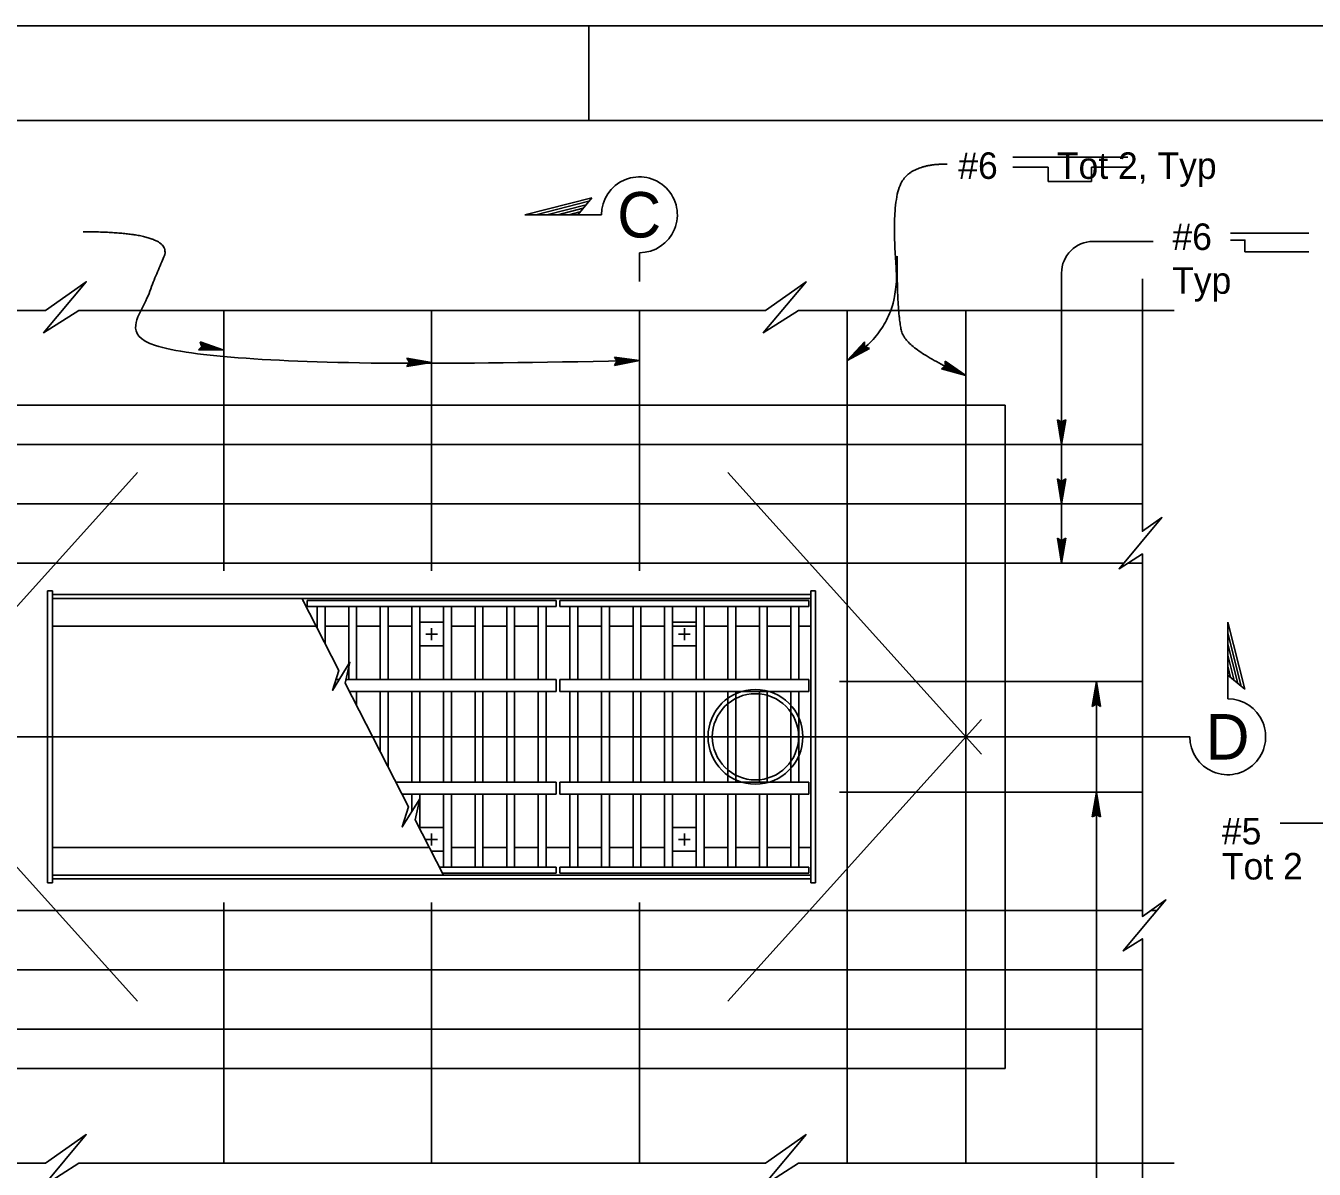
# Model space of a CAD drawing. Extents: x 0 to 2.83, y 0 to 1.83.
# Drawn here: x 0.377 to 0.944, y 1.331 to 1.833 of the extents above; entities that cross this region are included whole.
import ezdxf

# ---------------------------------------------------------------- set-up
doc = ezdxf.new("R2010")
doc.units = 0
for name, color, linetype in [('str_Border-Plot-Shape-A', 7, 'Continuous'), ('str_Border-Title-Block-A', 7, 'Continuous'), ('str_Center-Line-A', 7, 'Continuous'), ('str_Concrete-A', 7, 'Continuous'), ('str_Misc-Steel-A', 7, 'Continuous'), ('str_Reinforcement-A', 7, 'Continuous'), ('str_Text-A', 7, 'Continuous')]:
    doc.layers.add(name, color=color, linetype=linetype)

msp = doc.modelspace()

# ---------------------------------------------------------------- linework, layer by layer
at = {"layer": 'str_Border-Plot-Shape-A'}
msp.add_lwpolyline([(0, 0), (2.83333, 0), (2.83333, 1.83333), (0, 1.83333)], close=True, dxfattribs=at)
at = {"layer": 'str_Border-Title-Block-A'}
for p, q in [((0, 1.83333), (2.83333, 1.83333)), ((0.625, 1.83333), (0.625, 1.79167)), ((0.08333, 1.79167), (2.79167, 1.79167))]:
    msp.add_line(p, q, dxfattribs=at)
at = {"layer": 'str_Center-Line-A'}
msp.add_line((0.22256, 1.52072), (0.88922, 1.52072), dxfattribs=at)
at = {"layer": 'str_Concrete-A'}
for p, q in [((0.30372, 1.66656), (0.80806, 1.66656)), ((0.80806, 1.66656), (0.80806, 1.37489)), ((0.30372, 1.37489), (0.80806, 1.37489))]:
    msp.add_line(p, q, dxfattribs=at)
for points in [[(0.86839, 1.72211), (0.86839, 1.61108), (0.87695, 1.61709), (0.85814, 1.59464), (0.86839, 1.60116), (0.86839, 1.44174), (0.87874, 1.449), (0.85993, 1.42655), (0.86839, 1.43193), (0.86839, 1.31934)], [(0.2295, 1.70822), (0.38613, 1.70822), (0.40404, 1.7208), (0.38524, 1.69835), (0.40076, 1.70822), (0.7026, 1.70822), (0.7205, 1.7208), (0.7017, 1.69835), (0.71723, 1.70822), (0.88228, 1.70822)], [(0.2295, 1.33322), (0.38613, 1.33322), (0.40404, 1.3458), (0.38524, 1.32335), (0.40076, 1.33322), (0.7026, 1.33322), (0.7205, 1.3458), (0.7017, 1.32335), (0.71723, 1.33322), (0.88228, 1.33322)]]:
    msp.add_lwpolyline(points, dxfattribs=at)
at = {"layer": 'str_Misc-Steel-A'}
for p, q in [((0.38705, 1.58496), (0.38705, 1.45649)), ((0.38705, 1.58496), (0.38922, 1.58496)), ((0.38922, 1.58496), (0.38922, 1.45649)), ((0.38922, 1.58322), (0.72255, 1.58322)), ((0.38922, 1.58149), (0.72255, 1.58149)), ((0.49928, 1.58062), (0.49946, 1.58062)), ((0.49946, 1.58025), (0.49946, 1.58062)), ((0.5012, 1.58062), (0.61058, 1.58062)), ((0.5012, 1.58062), (0.5012, 1.57802)), ((0.61058, 1.57802), (0.61058, 1.58062)), ((0.61231, 1.58062), (0.72169, 1.58062)), ((0.61231, 1.58062), (0.61231, 1.57802)), ((0.72169, 1.57802), (0.72169, 1.58062)), ((0.72255, 1.58496), (0.72255, 1.45649)), ((0.72255, 1.58496), (0.72472, 1.58496)), ((0.72472, 1.58496), (0.72472, 1.45649)), ((0.5012, 1.57802), (0.61058, 1.57802)), ((0.50554, 1.56838), (0.50554, 1.57802)), ((0.50901, 1.56159), (0.50901, 1.57802)), ((0.51943, 1.5459), (0.51943, 1.57802)), ((0.5229, 1.5459), (0.5229, 1.57802)), ((0.53332, 1.5459), (0.53332, 1.57802)), ((0.53679, 1.5459), (0.53679, 1.57802)), ((0.54721, 1.5459), (0.54721, 1.57802)), ((0.55068, 1.5459), (0.55068, 1.57802)), ((0.5611, 1.5459), (0.5611, 1.57802)), ((0.56457, 1.5459), (0.56457, 1.57802)), ((0.57498, 1.5459), (0.57498, 1.57802)), ((0.57846, 1.5459), (0.57846, 1.57802)), ((0.58887, 1.5459), (0.58887, 1.57802)), ((0.59235, 1.5459), (0.59235, 1.57802)), ((0.60276, 1.5459), (0.60276, 1.57802)), ((0.60623, 1.5459), (0.60623, 1.57802)), ((0.61231, 1.57802), (0.72169, 1.57802)), ((0.61665, 1.5459), (0.61665, 1.57802)), ((0.62012, 1.5459), (0.62012, 1.57802)), ((0.63054, 1.5459), (0.63054, 1.57802)), ((0.63401, 1.5459), (0.63401, 1.57802)), ((0.64443, 1.5459), (0.64443, 1.57802)), ((0.6479, 1.5459), (0.6479, 1.57802)), ((0.65832, 1.5459), (0.65832, 1.57802)), ((0.66179, 1.5459), (0.66179, 1.57802)), ((0.67221, 1.5459), (0.67221, 1.57802)), ((0.67568, 1.5459), (0.67568, 1.57802)), ((0.6861, 1.5459), (0.6861, 1.57802)), ((0.68957, 1.5459), (0.68957, 1.57802)), ((0.69998, 1.5459), (0.69998, 1.57802)), ((0.70346, 1.5459), (0.70346, 1.57802)), ((0.71387, 1.5459), (0.71387, 1.57802)), ((0.71735, 1.5459), (0.71735, 1.57802)), ((0.38922, 1.56934), (0.50554, 1.56934)), ((0.50901, 1.56934), (0.51943, 1.56934)), ((0.5229, 1.56934), (0.53332, 1.56934)), ((0.53679, 1.56934), (0.54721, 1.56934)), ((0.55068, 1.57107), (0.5611, 1.57107)), ((0.56457, 1.56934), (0.57498, 1.56934)), ((0.57846, 1.56934), (0.58887, 1.56934)), ((0.59235, 1.56934), (0.60276, 1.56934)), ((0.60623, 1.56934), (0.61665, 1.56934)), ((0.62012, 1.56934), (0.63054, 1.56934)), ((0.63401, 1.56934), (0.64443, 1.56934)), ((0.6479, 1.56934), (0.65832, 1.56934)), ((0.66179, 1.57107), (0.67221, 1.57107)), ((0.66179, 1.56934), (0.67221, 1.56934)), ((0.67568, 1.56934), (0.6861, 1.56934)), ((0.68957, 1.56934), (0.69998, 1.56934)), ((0.70346, 1.56934), (0.71387, 1.56934)), ((0.71735, 1.56934), (0.72255, 1.56934)), ((0.55328, 1.56586), (0.55849, 1.56586)), ((0.55589, 1.56847), (0.55589, 1.56326)), ((0.66439, 1.56586), (0.6696, 1.56586)), ((0.667, 1.56847), (0.667, 1.56326)), ((0.55068, 1.56066), (0.5611, 1.56066)), ((0.66179, 1.56066), (0.67221, 1.56066)), ((0.5138, 1.5459), (0.51527, 1.5459)), ((0.51826, 1.5459), (0.61058, 1.5459)), ((0.61058, 1.5459), (0.61058, 1.54069)), ((0.61231, 1.5459), (0.61231, 1.54069)), ((0.61231, 1.5459), (0.72169, 1.5459)), ((0.72169, 1.5459), (0.72169, 1.54069)), ((0.51971, 1.54069), (0.61058, 1.54069)), ((0.5229, 1.53445), (0.5229, 1.54069)), ((0.53332, 1.5141), (0.53332, 1.54069)), ((0.53679, 1.50731), (0.53679, 1.54069)), ((0.54721, 1.50076), (0.54721, 1.54069)), ((0.55068, 1.50076), (0.55068, 1.54069)), ((0.5611, 1.50076), (0.5611, 1.54069)), ((0.56457, 1.50076), (0.56457, 1.54069)), ((0.57498, 1.50076), (0.57498, 1.54069)), ((0.57846, 1.50076), (0.57846, 1.54069)), ((0.58887, 1.50076), (0.58887, 1.54069)), ((0.59235, 1.50076), (0.59235, 1.54069)), ((0.60276, 1.50076), (0.60276, 1.54069)), ((0.60623, 1.50076), (0.60623, 1.54069)), ((0.61231, 1.54069), (0.72169, 1.54069)), ((0.61665, 1.50076), (0.61665, 1.54069)), ((0.62012, 1.50076), (0.62012, 1.54069)), ((0.63054, 1.50076), (0.63054, 1.54069)), ((0.63401, 1.50076), (0.63401, 1.54069)), ((0.64443, 1.50076), (0.64443, 1.54069)), ((0.6479, 1.50076), (0.6479, 1.54069)), ((0.65832, 1.50076), (0.65832, 1.54069)), ((0.66179, 1.50076), (0.66179, 1.54069)), ((0.67221, 1.50076), (0.67221, 1.54069)), ((0.67568, 1.50076), (0.67568, 1.54069)), ((0.6861, 1.50076), (0.6861, 1.54069)), ((0.68957, 1.50076), (0.68957, 1.54069)), ((0.69998, 1.50076), (0.69998, 1.54069)), ((0.70346, 1.50076), (0.70346, 1.54069)), ((0.71387, 1.50076), (0.71387, 1.54069)), ((0.71735, 1.50076), (0.71735, 1.54069)), ((0.54014, 1.50076), (0.61058, 1.50076)), ((0.54281, 1.49555), (0.61058, 1.49555)), ((0.54721, 1.48792), (0.54721, 1.49555)), ((0.55068, 1.48016), (0.55068, 1.49555)), ((0.5611, 1.46343), (0.5611, 1.49555)), ((0.56457, 1.46343), (0.56457, 1.49555)), ((0.57498, 1.46343), (0.57498, 1.49555)), ((0.57846, 1.46343), (0.57846, 1.49555)), ((0.58887, 1.46343), (0.58887, 1.49555)), ((0.59235, 1.46343), (0.59235, 1.49555)), ((0.60276, 1.46343), (0.60276, 1.49555)), ((0.60623, 1.46343), (0.60623, 1.49555)), ((0.61058, 1.50076), (0.61058, 1.49555)), ((0.61231, 1.49555), (0.61231, 1.50076)), ((0.61231, 1.50076), (0.72169, 1.50076)), ((0.61231, 1.49555), (0.72169, 1.49555)), ((0.61665, 1.46343), (0.61665, 1.49555)), ((0.62012, 1.46343), (0.62012, 1.49555)), ((0.63054, 1.46343), (0.63054, 1.49555)), ((0.63401, 1.46343), (0.63401, 1.49555)), ((0.64443, 1.46343), (0.64443, 1.49555)), ((0.6479, 1.46343), (0.6479, 1.49555)), ((0.65832, 1.46343), (0.65832, 1.49555)), ((0.66179, 1.46343), (0.66179, 1.49555)), ((0.67221, 1.46343), (0.67221, 1.49555)), ((0.67568, 1.46343), (0.67568, 1.49555)), ((0.6861, 1.46343), (0.6861, 1.49555)), ((0.68957, 1.46343), (0.68957, 1.49555)), ((0.69998, 1.46343), (0.69998, 1.49555)), ((0.70346, 1.46343), (0.70346, 1.49555)), ((0.71387, 1.46343), (0.71387, 1.49555)), ((0.71735, 1.46343), (0.71735, 1.49555)), ((0.72169, 1.50076), (0.72169, 1.49555)), ((0.55068, 1.48079), (0.5611, 1.48079)), ((0.66179, 1.48079), (0.67221, 1.48079)), ((0.55328, 1.47559), (0.55849, 1.47559)), ((0.55589, 1.47298), (0.55589, 1.47819)), ((0.66439, 1.47559), (0.6696, 1.47559)), ((0.667, 1.47298), (0.667, 1.47819)), ((0.38922, 1.47211), (0.5548, 1.47211)), ((0.55569, 1.47038), (0.5611, 1.47038)), ((0.56457, 1.47211), (0.57498, 1.47211)), ((0.57846, 1.47211), (0.58887, 1.47211)), ((0.59235, 1.47211), (0.60276, 1.47211)), ((0.60623, 1.47211), (0.61665, 1.47211)), ((0.62012, 1.47211), (0.63054, 1.47211)), ((0.63401, 1.47211), (0.64443, 1.47211)), ((0.6479, 1.47211), (0.65832, 1.47211)), ((0.66179, 1.47038), (0.67221, 1.47038)), ((0.67568, 1.47211), (0.6861, 1.47211)), ((0.68957, 1.47211), (0.69998, 1.47211)), ((0.70346, 1.47211), (0.71387, 1.47211)), ((0.71735, 1.47211), (0.72255, 1.47211)), ((0.55924, 1.46343), (0.61058, 1.46343)), ((0.61058, 1.46083), (0.61058, 1.46343)), ((0.61231, 1.46083), (0.61231, 1.46343)), ((0.61231, 1.46343), (0.72169, 1.46343)), ((0.72169, 1.46083), (0.72169, 1.46343)), ((0.38705, 1.45649), (0.38922, 1.45649)), ((0.38922, 1.45996), (0.72255, 1.45996)), ((0.38922, 1.45822), (0.72255, 1.45822)), ((0.56057, 1.46083), (0.61058, 1.46083)), ((0.61231, 1.46083), (0.72169, 1.46083)), ((0.72255, 1.45649), (0.72472, 1.45649))]:
    msp.add_line(p, q, dxfattribs=at)
msp.add_lwpolyline([(0.4989, 1.58136), (0.51503, 1.54984), (0.5123, 1.54109), (0.51997, 1.55349), (0.51789, 1.54425), (0.54572, 1.48986), (0.54298, 1.4811), (0.55066, 1.4935), (0.54858, 1.48427), (0.56108, 1.45983)], dxfattribs=at)
for radius in [0.02083, 0.01896]:
    msp.add_circle((0.69825, 1.52072), radius, dxfattribs=at)
at = {"layer": 'str_Reinforcement-A'}
for p, q in [((0.46452, 1.59364), (0.46452, 1.70822)), ((0.55589, 1.59364), (0.55589, 1.70822)), ((0.64725, 1.59364), (0.64725, 1.70822)), ((0.73862, 1.70822), (0.73862, 1.33322)), ((0.7907, 1.70822), (0.7907, 1.33322)), ((0.24339, 1.6492), (0.86839, 1.6492)), ((0.315, 1.51306), (0.42652, 1.63691)), ((0.79767, 1.51306), (0.68615, 1.63691)), ((0.25099, 1.62316), (0.86839, 1.62316)), ((0.24339, 1.59711), (0.86021, 1.59711)), ((0.86203, 1.59711), (0.86839, 1.59711)), ((0.73514, 1.54503), (0.86839, 1.54503)), ((0.315, 1.52835), (0.42652, 1.4045)), ((0.79767, 1.52835), (0.68615, 1.4045)), ((0.73514, 1.49642), (0.86839, 1.49642)), ((0.46452, 1.33322), (0.46452, 1.44781)), ((0.55589, 1.33322), (0.55589, 1.44781)), ((0.64725, 1.33322), (0.64725, 1.44781)), ((0.24379, 1.44434), (0.86839, 1.44434)), ((0.87209, 1.44434), (0.87483, 1.44434)), ((0.24339, 1.41829), (0.86839, 1.41829)), ((0.24339, 1.39225), (0.86839, 1.39225))]:
    msp.add_line(p, q, dxfattribs=at)
at = {"layer": 'str_Text-A'}
for p, q in [((0.81143, 1.77554), (0.86192, 1.77554)), ((0.81143, 1.7712), (0.82694, 1.7712)), ((0.82694, 1.7712), (0.82694, 1.76487)), ((0.84594, 1.7712), (0.84594, 1.76487)), ((0.84594, 1.7712), (0.86192, 1.7712)), ((0.82694, 1.76487), (0.84594, 1.76487)), ((0.59682, 1.75023), (0.62629, 1.75775)), ((0.60166, 1.75023), (0.62503, 1.75619)), ((0.62021, 1.75023), (0.62629, 1.75775)), ((0.60651, 1.75023), (0.62377, 1.75463)), ((0.61136, 1.75023), (0.62251, 1.75307)), ((0.61621, 1.75023), (0.62125, 1.75151)), ((0.63058, 1.75023), (0.59682, 1.75023)), ((0.63058, 1.75038), (0.63058, 1.75038)), ((0.90704, 1.7421), (0.9416, 1.7421)), ((0.64725, 1.73356), (0.64725, 1.72088)), ((0.84672, 1.73851), (0.87313, 1.73851)), ((0.83283, 1.59711), (0.83283, 1.72462)), ((0.45448, 1.69338), (0.45408, 1.69438)), ((0.45408, 1.69438), (0.46452, 1.69064)), ((0.45428, 1.69388), (0.46452, 1.69064)), ((0.73862, 1.6862), (0.74614, 1.69435)), ((0.73862, 1.6862), (0.74619, 1.69381)), ((0.74625, 1.69328), (0.74614, 1.69435)), ((0.45415, 1.69159), (0.45344, 1.69079)), ((0.46452, 1.69064), (0.45344, 1.69079)), ((0.46452, 1.69064), (0.45379, 1.69119)), ((0.45487, 1.69239), (0.45415, 1.69159)), ((0.45415, 1.69159), (0.46452, 1.69064)), ((0.46452, 1.69064), (0.45448, 1.69338)), ((0.45448, 1.69338), (0.45487, 1.69239)), ((0.45451, 1.69199), (0.46452, 1.69064)), ((0.46452, 1.69064), (0.45467, 1.69288)), ((0.45487, 1.69239), (0.46452, 1.69064)), ((0.74625, 1.69328), (0.73862, 1.6862)), ((0.74631, 1.69275), (0.73862, 1.6862)), ((0.74637, 1.69221), (0.73862, 1.6862)), ((0.73862, 1.6862), (0.74687, 1.69203)), ((0.73862, 1.6862), (0.74737, 1.69184)), ((0.74787, 1.69165), (0.73862, 1.6862)), ((0.74838, 1.69146), (0.73862, 1.6862)), ((0.74637, 1.69221), (0.74625, 1.69328)), ((0.74737, 1.69184), (0.74637, 1.69221)), ((0.74737, 1.69184), (0.74838, 1.69146)), ((0.55589, 1.68526), (0.54493, 1.68358)), ((0.5455, 1.68448), (0.54493, 1.68358)), ((0.54552, 1.68631), (0.54497, 1.68723)), ((0.54497, 1.68723), (0.55589, 1.68526)), ((0.55589, 1.68526), (0.54521, 1.68403)), ((0.54525, 1.68677), (0.55589, 1.68526)), ((0.54607, 1.68539), (0.5455, 1.68448)), ((0.5455, 1.68448), (0.55589, 1.68526)), ((0.55589, 1.68526), (0.54552, 1.68631)), ((0.54552, 1.68631), (0.54607, 1.68539)), ((0.54579, 1.68494), (0.55589, 1.68526)), ((0.55589, 1.68526), (0.5458, 1.68585)), ((0.54607, 1.68539), (0.55589, 1.68526)), ((0.63686, 1.68679), (0.63627, 1.6877)), ((0.63627, 1.6877), (0.64725, 1.6861)), ((0.64725, 1.6861), (0.63635, 1.68404)), ((0.6369, 1.68497), (0.63635, 1.68404)), ((0.63657, 1.68725), (0.64725, 1.6861)), ((0.64725, 1.6861), (0.63662, 1.68451)), ((0.64725, 1.6861), (0.63686, 1.68679)), ((0.63686, 1.68679), (0.63744, 1.68589)), ((0.6369, 1.68497), (0.64725, 1.6861)), ((0.63744, 1.68589), (0.6369, 1.68497)), ((0.64725, 1.6861), (0.63715, 1.68634)), ((0.63717, 1.68543), (0.64725, 1.6861)), ((0.63744, 1.68589), (0.64725, 1.6861)), ((0.78093, 1.68314), (0.78003, 1.68256)), ((0.7907, 1.67951), (0.78003, 1.68256)), ((0.7907, 1.67951), (0.78048, 1.68285)), ((0.78184, 1.68372), (0.78093, 1.68314)), ((0.78093, 1.68314), (0.7907, 1.67951)), ((0.78138, 1.68343), (0.7907, 1.67951)), ((0.78172, 1.68479), (0.7816, 1.68586)), ((0.7816, 1.68586), (0.7907, 1.67951)), ((0.78166, 1.68532), (0.7907, 1.67951)), ((0.7907, 1.67951), (0.78172, 1.68479)), ((0.78172, 1.68479), (0.78184, 1.68372)), ((0.7907, 1.67951), (0.78178, 1.68426)), ((0.78184, 1.68372), (0.7907, 1.67951)), ((0.83192, 1.65957), (0.831, 1.66013)), ((0.83283, 1.6492), (0.831, 1.66013)), ((0.83283, 1.6492), (0.83146, 1.65985)), ((0.83466, 1.66013), (0.83283, 1.6492)), ((0.8342, 1.65985), (0.83283, 1.6492)), ((0.83375, 1.65957), (0.83466, 1.66013)), ((0.83192, 1.65957), (0.83283, 1.6492)), ((0.83283, 1.65901), (0.83192, 1.65957)), ((0.83238, 1.65929), (0.83283, 1.6492)), ((0.83283, 1.6492), (0.83375, 1.65957)), ((0.83375, 1.65957), (0.83283, 1.65901)), ((0.83283, 1.6492), (0.83329, 1.65929)), ((0.83283, 1.65901), (0.83283, 1.6492)), ((0.83192, 1.63353), (0.831, 1.63409)), ((0.83283, 1.62316), (0.831, 1.63409)), ((0.83283, 1.62316), (0.83146, 1.63381)), ((0.83192, 1.63353), (0.83283, 1.62316)), ((0.83283, 1.63297), (0.83192, 1.63353)), ((0.83238, 1.63325), (0.83283, 1.62316)), ((0.83466, 1.63409), (0.83283, 1.62316)), ((0.8342, 1.63381), (0.83283, 1.62316)), ((0.83283, 1.62316), (0.83375, 1.63353)), ((0.83375, 1.63353), (0.83283, 1.63297)), ((0.83283, 1.62316), (0.83329, 1.63325)), ((0.83283, 1.63297), (0.83283, 1.62316)), ((0.83375, 1.63353), (0.83466, 1.63409)), ((0.83192, 1.60749), (0.831, 1.60805)), ((0.83283, 1.59711), (0.831, 1.60805)), ((0.83283, 1.59711), (0.83146, 1.60777)), ((0.83192, 1.60749), (0.83283, 1.59711)), ((0.83283, 1.60693), (0.83192, 1.60749)), ((0.83238, 1.60721), (0.83283, 1.59711)), ((0.83466, 1.60805), (0.83283, 1.59711)), ((0.8342, 1.60777), (0.83283, 1.59711)), ((0.83283, 1.59711), (0.83375, 1.60749)), ((0.83375, 1.60749), (0.83283, 1.60693)), ((0.83283, 1.59711), (0.83329, 1.60721)), ((0.83283, 1.60693), (0.83283, 1.59711)), ((0.83375, 1.60749), (0.83466, 1.60805)), ((0.90589, 1.57116), (0.9134, 1.54168)), ((0.90589, 1.53739), (0.90589, 1.57116)), ((0.90589, 1.56631), (0.91185, 1.54294)), ((0.90589, 1.56146), (0.91029, 1.5442)), ((0.90589, 1.55661), (0.90873, 1.54547)), ((0.90589, 1.55177), (0.90717, 1.54673)), ((0.90589, 1.54777), (0.9134, 1.54168)), ((0.84633, 1.53409), (0.84815, 1.54503)), ((0.84678, 1.53437), (0.84815, 1.54503)), ((0.84815, 1.54503), (0.84724, 1.53465)), ((0.84815, 1.54503), (0.8477, 1.53493)), ((0.84815, 1.53521), (0.84815, 1.54503)), ((0.84815, 1.54503), (0.84998, 1.53409)), ((0.84907, 1.53465), (0.84815, 1.54503)), ((0.84861, 1.53493), (0.84815, 1.54503)), ((0.84815, 1.54503), (0.84952, 1.53437)), ((0.84815, 1.54503), (0.84815, 1.3042)), ((0.84724, 1.53465), (0.84815, 1.53521)), ((0.84815, 1.53521), (0.84907, 1.53465)), ((0.90603, 1.53739), (0.90603, 1.53739)), ((0.84724, 1.53465), (0.84633, 1.53409)), ((0.84907, 1.53465), (0.84998, 1.53409)), ((0.88922, 1.52072), (0.87654, 1.52072)), ((0.84633, 1.48548), (0.84815, 1.49642)), ((0.84678, 1.48576), (0.84815, 1.49642)), ((0.84815, 1.49642), (0.84724, 1.48604)), ((0.84815, 1.49642), (0.8477, 1.48632)), ((0.84815, 1.4866), (0.84815, 1.49642)), ((0.84815, 1.49642), (0.84998, 1.48548)), ((0.84907, 1.48604), (0.84815, 1.49642)), ((0.84861, 1.48632), (0.84815, 1.49642)), ((0.84815, 1.49642), (0.84952, 1.48576)), ((0.84724, 1.48604), (0.84633, 1.48548)), ((0.84724, 1.48604), (0.84815, 1.4866)), ((0.84815, 1.4866), (0.84907, 1.48604)), ((0.84907, 1.48604), (0.84998, 1.48548)), ((0.97561, 1.4827), (0.92897, 1.4827))]:
    msp.add_line(p, q, dxfattribs=at)
msp.add_lwpolyline([(0.90704, 1.73908), (0.91342, 1.73908), (0.91342, 1.73399), (0.9416, 1.73399)], dxfattribs=at)
for centre, radius, start, end in [((0.64725, 1.75023), 0.01667, 269.9995, 180), ((0.84672, 1.72462), 0.01389, 90, 180), ((0.90589, 1.52072), 0.01667, 179.9995, 90)]:
    msp.add_arc(centre, radius, start, end, dxfattribs=at)
for points in [[(0.78248, 1.77254), (0.76578, 1.77254), (0.75799, 1.75416), (0.76217, 1.70068), (0.73862, 1.6862)], [(0.40267, 1.74276), (0.44282, 1.74276), (0.43362, 1.72097), (0.41718, 1.68052), (0.64725, 1.6861)], [(0.7605, 1.7321), (0.7605, 1.70736), (0.76439, 1.69093), (0.7907, 1.67951)]]:
    msp.add_open_spline(points, degree=2, dxfattribs=at)

# ---------------------------------------------------------------- texts
for s, height, p in [('#6      Tot 2, Typ', 0.0116666, (0.78742, 1.76601)), ('C', 0.02, (0.63747, 1.74023)), ('#6', 0.011667, (0.88157, 1.73476)), ('Typ', 0.011667, (0.88145, 1.71551)), ('D', 0.02, (0.89613, 1.51072)), ('#5', 0.011667, (0.90333, 1.4734)), ('Tot 2', 0.011667, (0.90333, 1.45799))]:
    msp.add_text(s, height=height, dxfattribs=at).set_placement(p)

doc.saveas('drawing.dxf')
